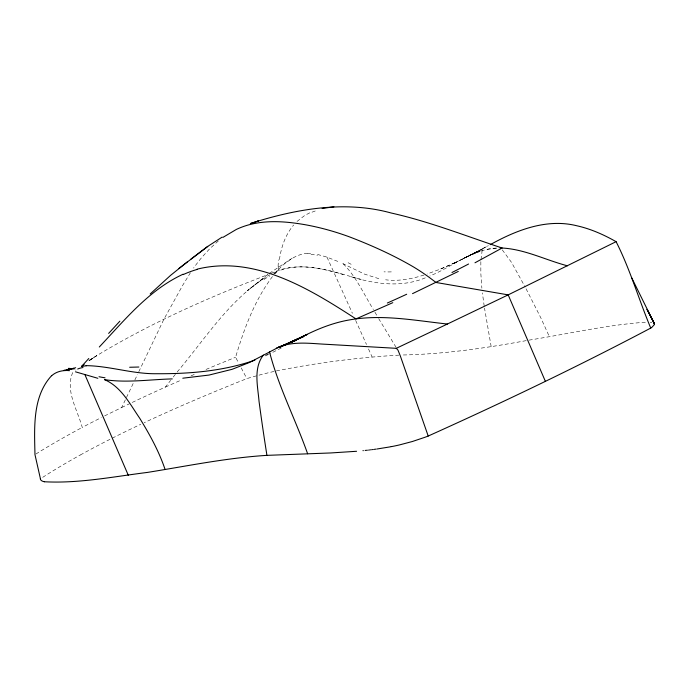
<?xml version="1.0" encoding="UTF-8"?>
<svg xmlns="http://www.w3.org/2000/svg" width="689" height="689" viewBox="0 0 689 689"><rect width="100%" height="100%" fill="white"/><g stroke="black" fill="none" stroke-linecap="round" stroke-linejoin="round"><path stroke-width="0.52" stroke-dasharray="3.44 2.58" d="M480.844 261.665L480.836 273.49L481.878 288.191M278.795 266.316L278.692 270.751L273.214 273.111M480.982 259.598L482.386 248.824L488.794 245.43M279.433 259.598C281.172 247.144 285.444 234.691 293.669 225.002M104.616 415.923A379.45 60.666 -19.4 0 1 106.278 415.088L121.686 407.518L133.528 382.748M134.846 380.001L137.481 374.489M138.79 371.741L163.801 319.446L182.757 285.22L190.397 272.775M72.715 372.56C64.904 390.715 77.642 410.067 82.249 427.438A379.45 60.666 -19.4 0 1 101.3 417.586M272.474 276.53C254.542 300.404 244.027 328.868 235.595 357.246L238.411 362.586M132.228 402.445L137.585 399.896A379.45 60.666 -19.4 0 1 165.394 387.097L170.631 380.388M173.249 377.038L176.522 372.844M177.176 372.008C205.873 338.101 230.505 297.829 269.692 274.851M274.635 273.834L281.413 266.462L287.881 261.01M297.002 221.47L304.814 215.399L311.678 211.833M218.335 240.943L209.534 248.944L202.445 256.67A392.739 224.58 64.1 0 0 193.592 268.081M267.728 274.523L247.36 290.68L263.741 278.201M269.365 273.335L292.145 258.229M88.847 360.511C145.172 325.406 206.192 298.328 268.047 274.575M485.211 247.334L470.596 255.025M281.267 348.031L269.692 353.879M487.356 246.197L488.07 245.809M474.023 253.121L482.524 249.022L453.758 263.37L468.632 256.032M469.287 255.705L469.941 255.369M472.198 254.026L462.336 259.073L482.386 248.824M496.278 248.066C471.569 249.616 451.975 267.031 429.798 276.013M121.686 407.518L129.566 403.72M466.496 257.04L480.069 251.27L470.449 254.956L473.197 253.914M265.317 355.903L268.813 354.301M265.67 355.068L268.529 353.819M440.874 268.899L456.29 262.121L440.874 268.899L427.094 274.024M425.294 277.839C401.213 287.959 374.403 283.989 350.245 276.461M270.941 273.507C300.318 258.978 332.115 271.69 361.225 279.441M424.028 275.014C411.686 278.942 398.587 281.448 385.616 279.794M274.041 371.457L269.347 372.542A89.131 14.254 -19.4 0 0 246.877 378.597A411.746 65.834 -19.4 0 0 182.783 405.253A360.519 57.643 -19.4 0 0 144.147 422.71M276.323 370.94C316.69 362.836 357.694 357.522 398.802 355.136M487.218 249.289L497.243 248.04M528.971 340.142C568.115 333.924 607.009 324.769 646.652 322.142M526.207 340.633C484.978 348.246 443.346 354.284 401.36 355.016M307.225 253.561L310.928 253.552M317.465 254.422L326.491 256.971L338.316 261.622M378.847 278.666L364.55 274.136L342.777 263.603M343.191 274.472C324.838 269.253 305.477 264.197 286.391 268.46A115.485 79.459 -79.2 0 0 278.701 270.855M343.225 263.809C356.282 276.754 363.714 294.1 373.378 309.516M502.298 249.892L511.471 262.32L525.147 287.003M396.054 347.29L378.571 318.43M374.937 312.203L377.012 315.76M241.228 367.935L246.86 378.623M526.077 288.777L540.882 317.974L549.288 336.508M326.982 257.143L352.406 313.297M355.636 320.428L366.505 344.5M368.512 348.961L372.12 356.997M491.162 346.558L484.513 308.052M484.212 306.14L482.386 292.885M35.871 454.042A411.092 65.722 -19.4 0 1 82.18 427.456M348.109 262.733A143.252 22.625 12 0 1 352.019 264.774M391.326 271.888A278.442 112.617 -44 0 1 384.014 271.845M264.033 279.45A120.764 82 -77.6 0 1 269.709 275.996M273.387 274.058A120.764 82 -77.6 0 1 278.769 271.664M278.115 266.479A553.956 194.987 -15.7 0 1 278.563 259.796M312.014 212.186A224.39 96.322 40.8 0 1 317.121 210.395M75.592 370.139A120.764 36.965 35.6 0 1 75.997 369.89M165.351 387.097A411.092 65.722 -19.4 0 1 181.552 379.94M191.094 375.806A411.092 65.722 -19.4 0 1 195.461 373.929M206.037 369.45A411.092 65.722 -19.4 0 1 235.621 357.246M288.036 261.346A85.1 55.154 76.5 0 1 307.165 253.242M310.98 254.258A93.11 60.77 77.7 0 1 317.465 255.55M650.201 322.219A72.19 11.541 -19.4 0 1 651.94 322.418M80.329 454.99A360.519 57.643 -19.4 0 1 140.797 424.278M42.701 477.339A408.62 65.334 -19.4 0 1 80.251 455.007M92.55 358.358L88.58 361.088L96.822 355.576L92.55 358.358"/><path stroke-width="1.03" d="M263.336 355.111C253.233 368.288 257.781 386.073 259.03 401.256C261.415 419.325 264.085 437.351 266.936 455.36L330.686 452.957L356.583 451.278M88.778 358.513L81.638 366.359L84.101 364.412M99.302 346.998C124.597 320.127 148.876 289.991 183.136 274.196M150.185 293.988L170.519 275.419L187.391 261.837M51.649 375.626C32.245 396.485 34.433 428.076 34.967 454.594L40.427 478.777M190.991 259.055L207.742 246.412L222.151 237.102M178.735 268.598L207.742 246.412M222.96 237.378L236.336 229.437A233.588 133.571 64.1 0 1 248.617 224.89C266.919 219.894 286.236 221.427 304.71 224.64A482.834 276.1 64.1 0 1 349.289 236.801C371.388 245.25 393.083 255.016 413.538 266.962A240.013 137.249 64.1 0 1 429.652 277.684L436.016 282.473L508.181 294.875L616.095 241.675C630.056 269.098 638.772 299.508 650.735 328.067C577.821 366.591 503.392 402.187 428.205 436.042A36.336 5.813 -19.4 0 1 424.941 437.282L412.392 441.503L399.439 444.93A72.19 11.541 -19.4 0 1 394.03 446.11L392.024 446.506M278.976 347.049L249.685 362.388L232.064 369.33L209.017 375.066L182.792 378.201M291.258 342.657L292.782 341.839M295.865 340.177C312.875 330.875 330.97 322.986 350.193 319.791C382.541 314.141 415.2 320.549 447.402 324.028L508.181 294.875L545.387 381.353M474.971 262.793L502.117 248.014C524.923 249.254 545.619 260.063 567.4 265.799M490.249 244.664C516.294 230.186 546.73 218.189 576.865 225.777C590.714 228.86 603.797 234.691 616.095 241.675M458.28 271.44L412.53 293.643M280.535 347.006L307.277 334.389L285.47 344.638L296.864 339.177M279.278 346.929C294.177 341.029 310.541 343.553 326.086 344.293L396.278 348.324L447.402 324.028M293.548 340.719L279.82 347.101L303.479 336.62L288.114 343.243M392.799 302.669L355.998 318.912C309.576 288.855 254.689 254.887 197.054 269.184M276.323 348.178L295.969 340.323L278.683 347.17M254.896 360.158C223.546 371.078 189.888 373.92 156.877 373.722C132.943 374.144 109.87 365.971 86.091 365.644M256.497 221.574L250.348 223.563L258.401 220.997L256.497 221.574C299.853 208.397 346.713 200.697 391.214 213.013C429.126 221.479 465.342 235.784 502.117 248.014L500.128 247.971M75.695 367.711L66.583 370.208L73.465 368.357L64.043 370.277M322.116 208.5L333.924 206.786M391.455 446.618L390.904 446.722M390.344 446.834L377.012 448.995M266.936 455.36C226.681 457.866 187.089 466.065 147.351 472.43C113.22 476.685 78.727 483.635 44.268 481.749M376.056 449.125L374.17 449.383M373.24 449.504L372.31 449.616M371.388 449.736L370.475 449.839M369.123 450.003L369.571 449.951M367.771 450.158L368.219 450.106M366.884 450.261L365.118 450.451M362.948 450.675L363.379 450.632M172.25 378.907C149.909 379.493 126.509 383.084 104.47 379.622M66.308 370.449L69.529 370.673M97.847 378.295L75.497 371.827M104.513 379.63C121.161 386.71 129.963 404.073 139.738 418.283C149.702 434.535 159.021 451.373 165.093 469.51M653.491 322.848L654.49 324.45L652.164 327.042A36.336 5.813 -19.4 0 1 650.735 328.067M396.278 348.324L397.949 350.072L400.24 355.705L428.205 436.042M654.429 323.58L647.005 309.361L654.55 324.08L631.804 278.012M128.309 475.289L84.893 374.601M307.621 453.758C295.547 419.498 278.502 386.925 269.468 351.648M51.709 375.703A85.1 40.315 53.5 0 1 66.359 370.536M68.332 368.365A93.11 43.321 52.6 0 1 74.24 369.02M105.029 377.805A143.252 89.286 -30.4 0 1 99.009 376.719M138.868 367.022A278.442 35.389 2.9 0 1 129.653 367.254M81.784 366.488A115.485 35.561 37 0 1 86.28 365.825M77.702 369.02A120.764 36.965 35.6 0 1 82.99 367.53M108.629 333.416A553.956 18.698 -48.7 0 1 119.877 321.186M183.205 274.584A224.39 141.314 -88.5 0 1 197.08 269.442M468.589 264.008A375.161 55.146 -20 0 1 451.984 272.491M406.682 294.246A375.161 54.509 -19.9 0 1 387.339 303.022M44.311 481.732A89.131 14.254 -19.4 0 1 40.332 478.812"/></g></svg>
